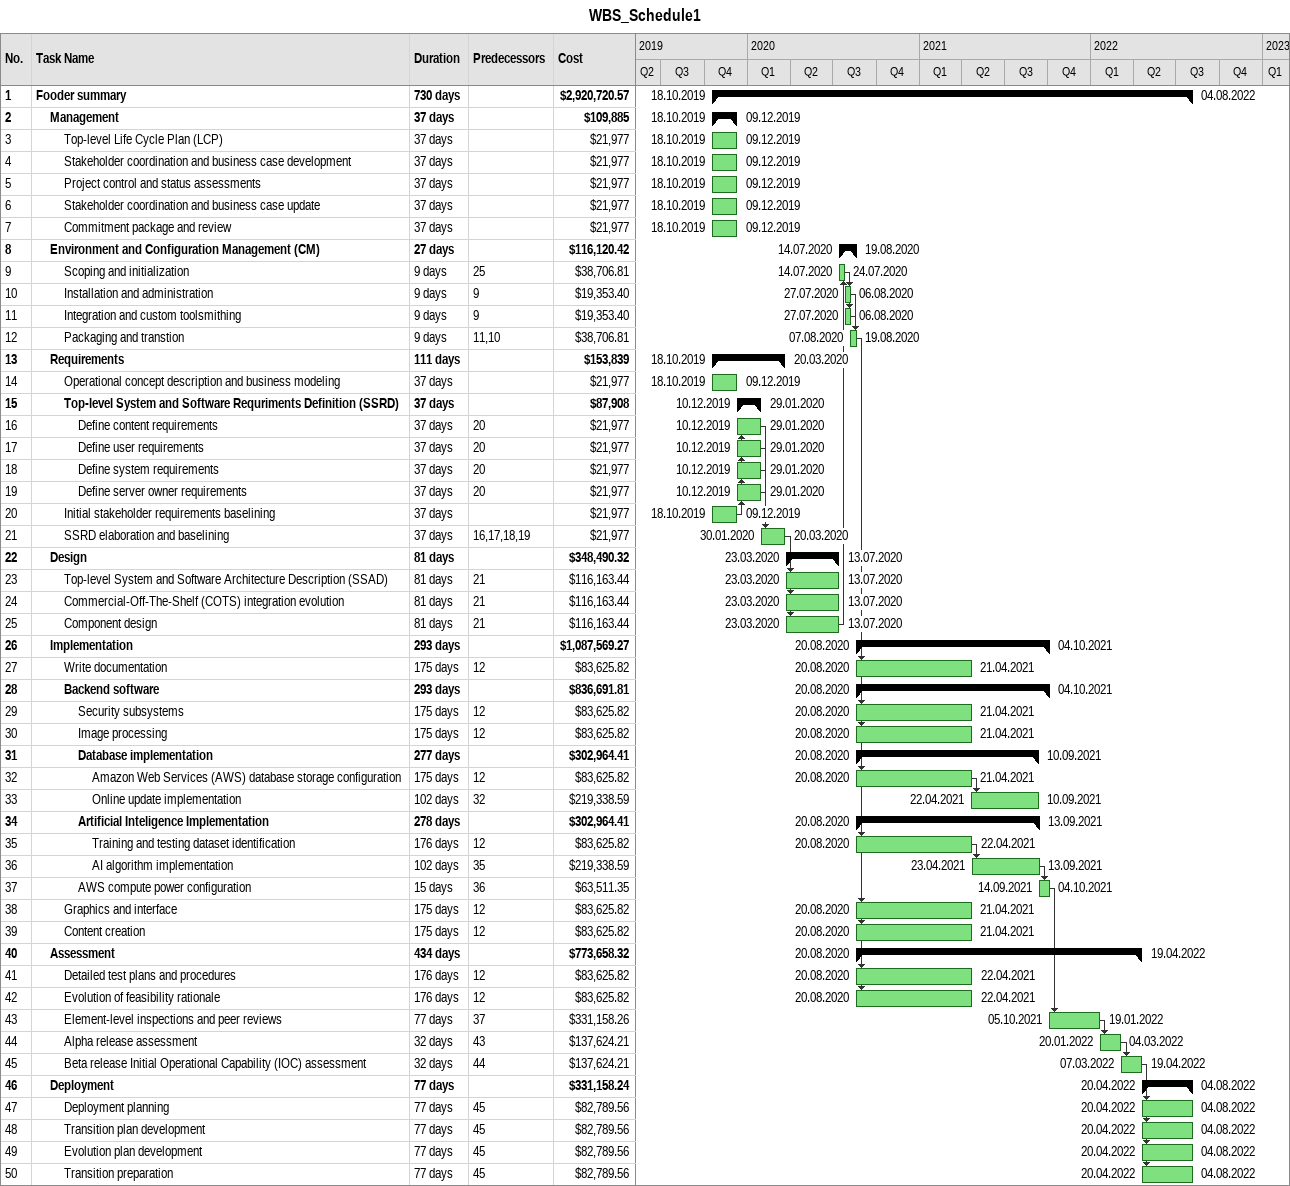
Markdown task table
WBS_Schedule1

| ID | Level | Task | Duration | Start | Finish | Predecessors | Cost ($) |
|---|---|---|---|---|---|---|---|
| 1 | 1 | **Fooder summary** | 730d | 2019-10-18 | 2022-08-04 |  | 2920720.57 |
| 2 | 2 | **Management** | 37d | 2019-10-18 | 2019-12-09 |  | 109885 |
| 3 | 3 | Top-level Life Cycle Plan (LCP) | 37d | 2019-10-18 | 2019-12-09 |  | 21977 |
| 4 | 3 | Stakeholder coordination and business case development | 37d | 2019-10-18 | 2019-12-09 |  | 21977 |
| 5 | 3 | Project control and status assessments | 37d | 2019-10-18 | 2019-12-09 |  | 21977 |
| 6 | 3 | Stakeholder coordination and business case update | 37d | 2019-10-18 | 2019-12-09 |  | 21977 |
| 7 | 3 | Commitment package and review | 37d | 2019-10-18 | 2019-12-09 |  | 21977 |
| 8 | 2 | **Environment and Configuration Management (CM)** | 27d | 2020-07-14 | 2020-08-19 |  | 116120.42 |
| 9 | 3 | Scoping and initialization | 9d | 2020-07-14 | 2020-07-24 | 25 | 38706.81 |
| 10 | 3 | Installation and administration | 9d | 2020-07-27 | 2020-08-06 | 9 | 19353.40 |
| 11 | 3 | Integration and custom toolsmithing | 9d | 2020-07-27 | 2020-08-06 | 9 | 19353.40 |
| 12 | 3 | Packaging and transtion | 9d | 2020-08-07 | 2020-08-19 | 11, 10 | 38706.81 |
| 13 | 2 | **Requirements** | 111d | 2019-10-18 | 2020-03-20 |  | 153839 |
| 14 | 3 | Operational concept description and business modeling | 37d | 2019-10-18 | 2019-12-09 |  | 21977 |
| 15 | 3 | **Top-level System and Software Requriments Definition (SSRD)** | 37d | 2019-12-10 | 2020-01-29 |  | 87908 |
| 16 | 4 | Define content requirements | 37d | 2019-12-10 | 2020-01-29 | 20 | 21977 |
| 17 | 4 | Define user requirements | 37d | 2019-12-10 | 2020-01-29 | 20 | 21977 |
| 18 | 4 | Define system requirements | 37d | 2019-12-10 | 2020-01-29 | 20 | 21977 |
| 19 | 4 | Define server owner requirements | 37d | 2019-12-10 | 2020-01-29 | 20 | 21977 |
| 20 | 3 | Initial stakeholder requirements baselining | 37d | 2019-10-18 | 2019-12-09 |  | 21977 |
| 21 | 3 | SSRD elaboration and baselining | 37d | 2020-01-30 | 2020-03-20 | 16, 17, 18, 19 | 21977 |
| 22 | 2 | **Design** | 81d | 2020-03-23 | 2020-07-13 |  | 348490.32 |
| 23 | 3 | Top-level System and Software Architecture Description (SSAD) | 81d | 2020-03-23 | 2020-07-13 | 21 | 116163.44 |
| 24 | 3 | Commercial-Off-The-Shelf (COTS) integration evolution | 81d | 2020-03-23 | 2020-07-13 | 21 | 116163.44 |
| 25 | 3 | Component design | 81d | 2020-03-23 | 2020-07-13 | 21 | 116163.44 |
| 26 | 2 | **Implementation** | 293d | 2020-08-20 | 2021-10-04 |  | 1087569.27 |
| 27 | 3 | Write documentation | 175d | 2020-08-20 | 2021-04-21 | 12 | 83625.82 |
| 28 | 3 | **Backend software** | 293d | 2020-08-20 | 2021-10-04 |  | 836691.81 |
| 29 | 4 | Security subsystems | 175d | 2020-08-20 | 2021-04-21 | 12 | 83625.82 |
| 30 | 4 | Image processing | 175d | 2020-08-20 | 2021-04-21 | 12 | 83625.82 |
| 31 | 4 | **Database implementation** | 277d | 2020-08-20 | 2021-09-10 |  | 302964.41 |
| 32 | 5 | Amazon Web Services (AWS) database storage configuration | 175d | 2020-08-20 | 2021-04-21 | 12 | 83625.82 |
| 33 | 5 | Online update implementation | 102d | 2021-04-22 | 2021-09-10 | 32 | 219338.59 |
| 34 | 4 | **Artificial Inteligence Implementation** | 278d | 2020-08-20 | 2021-09-13 |  | 302964.41 |
| 35 | 5 | Training and testing dataset identification | 176d | 2020-08-20 | 2021-04-22 | 12 | 83625.82 |
| 36 | 5 | AI algorithm implementation | 102d | 2021-04-23 | 2021-09-13 | 35 | 219338.59 |
| 37 | 4 | AWS compute power configuration | 15d | 2021-09-14 | 2021-10-04 | 36 | 63511.35 |
| 38 | 3 | Graphics and interface | 175d | 2020-08-20 | 2021-04-21 | 12 | 83625.82 |
| 39 | 3 | Content creation | 175d | 2020-08-20 | 2021-04-21 | 12 | 83625.82 |
| 40 | 2 | **Assessment** | 434d | 2020-08-20 | 2022-04-19 |  | 773658.32 |
| 41 | 3 | Detailed test plans and procedures | 176d | 2020-08-20 | 2021-04-22 | 12 | 83625.82 |
| 42 | 3 | Evolution of feasibility rationale | 176d | 2020-08-20 | 2021-04-22 | 12 | 83625.82 |
| 43 | 3 | Element-level inspections and peer reviews | 77d | 2021-10-05 | 2022-01-19 | 37 | 331158.26 |
| 44 | 3 | Alpha release assessment | 32d | 2022-01-20 | 2022-03-04 | 43 | 137624.21 |
| 45 | 3 | Beta release Initial Operational Capability (IOC) assessment | 32d | 2022-03-07 | 2022-04-19 | 44 | 137624.21 |
| 46 | 2 | **Deployment** | 77d | 2022-04-20 | 2022-08-04 |  | 331158.24 |
| 47 | 3 | Deployment planning | 77d | 2022-04-20 | 2022-08-04 | 45 | 82789.56 |
| 48 | 3 | Transition plan development | 77d | 2022-04-20 | 2022-08-04 | 45 | 82789.56 |
| 49 | 3 | Evolution plan development | 77d | 2022-04-20 | 2022-08-04 | 45 | 82789.56 |
| 50 | 3 | Transition preparation | 77d | 2022-04-20 | 2022-08-04 | 45 | 82789.56 |
